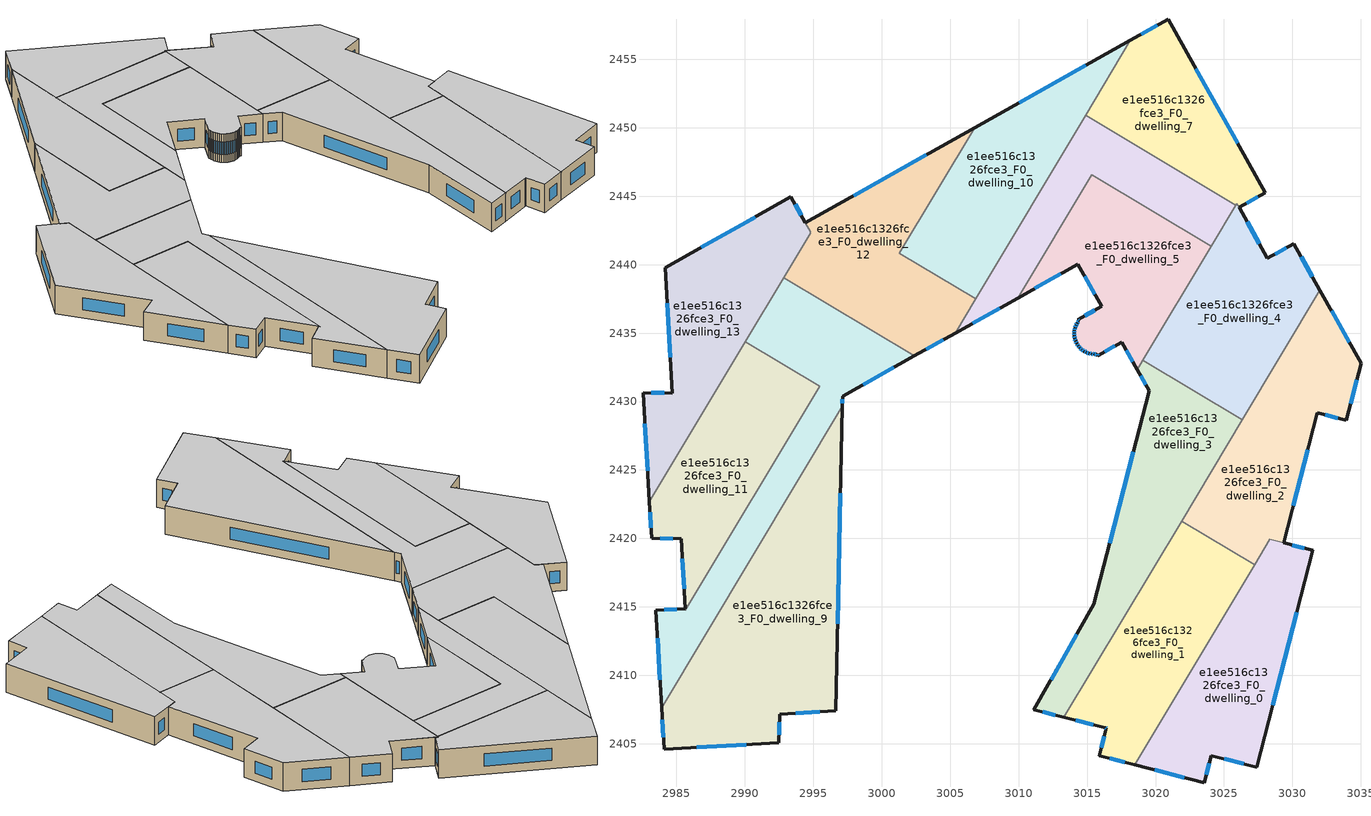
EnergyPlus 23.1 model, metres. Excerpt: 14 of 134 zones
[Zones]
e1ee516c1326fce3_F0_dwelling_0
 floor ground (EU_floor_Construction): 3031.49,2419.12 3027.41,2403.29 3024.08,2404.14 3023.56,2402.16 3018.49,2403.46 3028.36,2419.93 z0
 wall outside (EU_wall_Construction): 3018.49,2403.46 3023.56,2402.16 3024.08,2404.14 3027.41,2403.29 3031.49,2419.12 3029.37,2419.67 z0:3
 wall to e1ee516c1326fce3_F0_dwelling_2 (EU_wall_Construction): 3029.36,2419.67 3028.36,2419.93 3027.25,2418.07 z0:3
 wall to e1ee516c1326fce3_F0_dwelling_1 (EU_wall_Construction): 3027.24,2418.07 3018.49,2403.46 z0:3
 window (EU_Window_Construction): 3019.94,2403.09 3022.11,2402.53 / 3030.88,2419.28 3029.97,2419.51 / 3028.57,2407.81 3030.32,2414.6 / 3025.03,2403.89 3026.45,2403.53 / 3023.71,2402.72 3023.93,2403.57 z0.86:2.14
 ceiling to e1ee516c1326fce3_F1_dwelling_0 (EU_floor_Construction): 3027.41,2403.29 3031.49,2419.12 3028.36,2419.93 3018.49,2403.46 3023.56,2402.16 3024.08,2404.14 z3
e1ee516c1326fce3_F0_dwelling_1
 floor ground (EU_floor_Construction): 3027.24,2418.07 3018.49,2403.46 3015.9,2404.13 3016.42,2406.14 3016.32,2406.16 3013.31,2406.93 3021.9,2421.27 z0
 wall outside (EU_wall_Construction): 3013.31,2406.93 3016.32,2406.16 3016.42,2406.14 3015.9,2404.13 3018.49,2403.46 z0:3
 wall to e1ee516c1326fce3_F0_dwelling_2 (EU_wall_Construction): 3027.24,2418.07 3021.9,2421.27 z0:3
 wall to e1ee516c1326fce3_F0_dwelling_3 (EU_wall_Construction): 3021.9,2421.27 3013.31,2406.93 z0:3
 window (EU_Window_Construction): 3016.64,2403.94 3017.75,2403.65 / 3016.27,2405.56 3016.05,2404.7 / 3016.35,2406.16 3016.39,2406.15 / 3014.17,2406.71 3015.46,2406.38 z0.86:2.14
 ceiling to e1ee516c1326fce3_F1_dwelling_1 (EU_floor_Construction): 3018.49,2403.46 3027.24,2418.07 3021.9,2421.27 3013.31,2406.93 3016.32,2406.16 3016.42,2406.14 3015.9,2404.13 z3
e1ee516c1326fce3_F0_dwelling_10
 floor ground (EU_floor_Construction): 3018.17,2456.38 3006.85,2437.49 3001.28,2440.83 3006.78,2450 z0
 wall outside (EU_wall_Construction): 3018.17,2456.38 3006.78,2450 z0:3
 wall to e1ee516c1326fce3_F0_dwelling_12 (EU_wall_Construction): 3006.78,2450 3001.28,2440.83 3006.85,2437.49 z0:3
 wall to e1ee516c1326fce3_F0_dwelling_6 (EU_wall_Construction): 3006.85,2437.49 3014.9,2450.93 z0:3
 wall to e1ee516c1326fce3_F0_dwelling_7 (EU_wall_Construction): 3014.9,2450.93 3018.17,2456.38 z0:3
 window (EU_Window_Construction): 3014.91,2454.56 3010.03,2451.83 z0.86:2.14
 ceiling to e1ee516c1326fce3_F1_dwelling_10 (EU_floor_Construction): 3006.85,2437.49 3018.17,2456.38 3006.78,2450 3001.28,2440.83 z3
e1ee516c1326fce3_F0_dwelling_11
 floor ground (EU_floor_Construction): 2995.46,2431.11 2985.66,2414.75 2985.64,2414.87 2985.34,2419.98 2983.18,2420.03 2983.03,2422.69 2990.03,2434.37 z0
 wall outside (EU_wall_Construction): 2983.03,2422.69 2983.18,2420.03 2985.34,2419.98 2985.64,2414.87 z0:3
 wall to e1ee516c1326fce3_F0_dwelling_8 (EU_wall_Construction): 2985.64,2414.87 2985.66,2414.75 2995.46,2431.11 2990.03,2434.37 z0:3
 wall to e1ee516c1326fce3_F0_dwelling_13 (EU_wall_Construction): 2990.03,2434.37 2983.03,2422.69 z0:3
 window (EU_Window_Construction): 2985.43,2418.52 2985.56,2416.33 / 2983.8,2420.02 2984.72,2419.99 / 2983.07,2421.93 2983.14,2420.79 z0.86:2.14
 ceiling to e1ee516c1326fce3_F1_dwelling_11 (EU_floor_Construction): 2985.66,2414.75 2995.46,2431.11 2990.03,2434.37 2983.03,2422.69 2983.18,2420.03 2985.34,2419.98 2985.64,2414.87 z3
e1ee516c1326fce3_F0_dwelling_12
 floor ground (EU_floor_Construction): 3006.78,2450 3001.28,2440.83 3006.85,2437.49 3005.36,2435 3002.39,2433.34 2992.84,2439.06 2994.81,2442.36 2994.41,2443.07 z0
 wall outside (EU_wall_Construction): 3002.39,2433.34 3005.36,2435 / 3006.78,2450 2994.41,2443.07 z0:3
 wall to e1ee516c1326fce3_F0_dwelling_13 (EU_wall_Construction): 2994.41,2443.07 2994.81,2442.36 / 2994.81,2442.35 2992.84,2439.06 z0:3
 wall to e1ee516c1326fce3_F0_dwelling_8 (EU_wall_Construction): 2992.84,2439.06 3002.39,2433.34 z0:3
 wall to e1ee516c1326fce3_F0_dwelling_6 (EU_wall_Construction): 3005.36,2435 3006.85,2437.49 z0:3
 window (EU_Window_Construction): 3003.24,2433.81 3004.51,2434.53 / 3003.25,2448.02 2997.95,2445.05 z0.86:2.14
 ceiling to e1ee516c1326fce3_F1_dwelling_12 (EU_floor_Construction): 3005.36,2435 3006.85,2437.49 3001.28,2440.83 3006.78,2450 2994.41,2443.07 2994.81,2442.36 2992.84,2439.06 3002.39,2433.34 z3
e1ee516c1326fce3_F0_dwelling_13
 floor ground (EU_floor_Construction): 2993.37,2444.95 2994.81,2442.36 2983.03,2422.69 2982.56,2430.66 2984.71,2430.62 2984.17,2439.79 z0
 wall outside (EU_wall_Construction): 2994.41,2443.08 2993.37,2444.95 2984.17,2439.79 2984.71,2430.62 2982.56,2430.66 2983.03,2422.69 z0:3
 wall to e1ee516c1326fce3_F0_dwelling_8 (EU_wall_Construction): 2990.03,2434.37 2992.84,2439.06 z0:3
 window (EU_Window_Construction): 2982.69,2428.38 2982.89,2424.96 / 2984.1,2430.63 2983.17,2430.64 / 2984.33,2437.17 2984.56,2433.24 / 2990.74,2443.47 2986.8,2441.26 / 2994.11,2443.61 2993.67,2444.41 z0.86:2.14
 ceiling to e1ee516c1326fce3_F1_dwelling_13 (EU_floor_Construction): 2983.03,2422.69 2994.81,2442.35 2993.37,2444.95 2984.17,2439.79 2984.71,2430.62 2982.56,2430.66 z3
e1ee516c1326fce3_F0_dwelling_2
 floor ground (EU_floor_Construction): 3032.01,2438.15 3035.01,2432.79 3033.94,2428.64 3031.8,2429.18 3029.36,2419.67 3028.36,2419.93 3027.24,2418.07 3021.9,2421.27 z0
 wall outside (EU_wall_Construction): 3029.36,2419.67 3031.8,2429.18 3033.94,2428.64 3035.01,2432.79 3032.01,2438.15 z0:3
 wall to e1ee516c1326fce3_F0_dwelling_4 (EU_wall_Construction): 3032.01,2438.15 3026.33,2428.66 z0:3
 wall to e1ee516c1326fce3_F0_dwelling_3 (EU_wall_Construction): 3026.33,2428.66 3021.9,2421.27 z0:3
 window (EU_Window_Construction): 3034.16,2434.32 3032.87,2436.62 / 3034.25,2429.83 3034.71,2431.61 / 3032.41,2429.03 3033.33,2428.79 / 3030.06,2422.39 3031.11,2426.46 z0.86:2.14
 ceiling to e1ee516c1326fce3_F1_dwelling_2 (EU_floor_Construction): 3029.36,2419.67 3031.8,2429.18 3033.94,2428.64 3035.01,2432.79 3032.01,2438.15 3021.9,2421.27 3027.24,2418.07 3028.36,2419.93 z3
e1ee516c1326fce3_F0_dwelling_3
 floor ground (EU_floor_Construction): 3026.33,2428.66 3013.31,2406.93 3011.12,2407.5 3015.51,2415.18 3019.53,2430.78 3018.67,2432.32 3019.08,2433.01 z0
 wall outside (EU_wall_Construction): 3018.67,2432.32 3019.53,2430.78 3015.51,2415.18 3011.12,2407.5 3013.31,2406.93 z0:3
 wall to e1ee516c1326fce3_F0_dwelling_4 (EU_wall_Construction): 3026.33,2428.66 3019.08,2433.01 z0:3
 wall to e1ee516c1326fce3_F0_dwelling_5 (EU_wall_Construction): 3019.08,2433.01 3018.67,2432.32 z0:3
 window (EU_Window_Construction): 3014.25,2412.98 3012.37,2409.69 / 3018.38,2426.32 3016.66,2419.64 / 3018.91,2431.88 3019.28,2431.22 / 3011.75,2407.33 3012.68,2407.09 z0.86:2.14
 ceiling to e1ee516c1326fce3_F1_dwelling_3 (EU_floor_Construction): 3013.31,2406.93 3026.33,2428.66 3019.08,2433.01 3018.67,2432.32 3019.53,2430.78 3015.51,2415.18 3011.12,2407.5 z3
e1ee516c1326fce3_F0_dwelling_4
 floor ground (EU_floor_Construction): 3030.11,2441.54 3032.01,2438.15 3026.33,2428.66 3019.08,2433.01 3025.95,2444.47 3028.18,2440.47 z0
 wall outside (EU_wall_Construction): 3032.01,2438.15 3030.11,2441.54 3028.18,2440.47 3026.1,2444.19 z0:3
 wall to e1ee516c1326fce3_F0_dwelling_5 (EU_wall_Construction): 3024.08,2441.34 3019.08,2433.01 z0:3
 wall to e1ee516c1326fce3_F0_dwelling_7 (EU_wall_Construction): 3026.1,2444.19 3025.95,2444.47 3025.88,2444.35 z0:3
 wall to e1ee516c1326fce3_F0_dwelling_6 (EU_wall_Construction): 3025.88,2444.35 3024.08,2441.35 z0:3
 window (EU_Window_Construction): 3029.56,2441.24 3028.73,2440.78 / 3031.47,2439.12 3030.65,2440.57 / 3027.59,2441.53 3026.7,2443.13 z0.86:2.14
 ceiling to e1ee516c1326fce3_F1_dwelling_4 (EU_floor_Construction): 3026.33,2428.66 3032.01,2438.15 3030.11,2441.54 3028.18,2440.47 3025.95,2444.47 3019.08,2433.01 z3
e1ee516c1326fce3_F0_dwelling_5
 floor ground (EU_floor_Construction): 3024.08,2441.34 3018.67,2432.32 3017.53,2434.34 3015.78,2433.36 3015.71,2433.47 3015.51,2433.46 3015.32,2433.48 3015.12,2433.53 3014.94,2433.6 3014.77,2433.69 3014.61,2433.8 3014.47,2433.93 3014.34,2434.09 3014.25,2434.23 3014.24,2434.25 3014.16,2434.43 3014.1,2434.62 3014.07,2434.81 3014.06,2435 3014.08,2435.2 3014.12,2435.39 3014.19,2435.57 3014.28,2435.75 3014.37,2435.88 3014.31,2435.98 3016.06,2436.96 3014.34,2440.04 3009.93,2437.57 3015.33,2446.58 z0
 wall outside (EU_wall_Construction): 3009.93,2437.57 3014.34,2440.04 3016.06,2436.96 3014.31,2435.98 3014.37,2435.88 3014.28,2435.75 3014.19,2435.57 3014.12,2435.39 3014.08,2435.2 3014.06,2435 3014.07,2434.81 3014.1,2434.62 3014.16,2434.43 3014.24,2434.25 3014.25,2434.23 3014.34,2434.09 3014.47,2433.93 3014.61,2433.8 3014.77,2433.69 3014.94,2433.6 3015.12,2433.53 3015.32,2433.48 3015.51,2433.46 3015.71,2433.47 3015.78,2433.36 3017.53,2434.34 3018.67,2432.32 z0:3
 wall to e1ee516c1326fce3_F0_dwelling_6 (EU_wall_Construction): 3024.08,2441.34 3015.33,2446.58 3009.93,2437.57 z0:3
 window (EU_Window_Construction): 3017.85,2433.76 3018.34,2432.9 / 3016.28,2433.64 3017.03,2434.06 / 3015.73,2433.44 3015.76,2433.39 / 3015.57,2433.47 3015.65,2433.47 / 3015.37,2433.48 3015.46,2433.47 / 3015.18,2433.51 3015.26,2433.5 / 3014.99,2433.58 3015.07,2433.55 / 3014.82,2433.66 3014.89,2433.62 / 3014.66,2433.77 3014.72,2433.72 / 3014.51,2433.9 3014.57,2433.84 / 3014.38,2434.04 3014.43,2433.98 / 3014.28,2434.19 3014.32,2434.13 / 3014.18,2434.38 3014.22,2434.3 / 3014.12,2434.56 3014.14,2434.48 / 3014.08,2434.75 3014.09,2434.67 / 3014.06,2434.95 3014.07,2434.87 / 3014.07,2435.14 3014.07,2435.06 / 3014.11,2435.34 3014.09,2435.25 / 3014.17,2435.52 3014.14,2435.44 / 3014.26,2435.7 3014.22,2435.62 / 3014.35,2435.84 3014.31,2435.78 / 3014.33,2435.95 3014.36,2435.91 / 3015.56,2436.68 3014.81,2436.26 / 3014.83,2439.16 3015.57,2437.84 / 3011.19,2438.27 3013.08,2439.33 z0.86:2.14
 ceiling to e1ee516c1326fce3_F1_dwelling_5 (EU_floor_Construction): 3018.67,2432.32 3024.08,2441.34 3015.33,2446.58 3009.93,2437.57 3014.34,2440.04 3016.06,2436.96 3014.31,2435.98 3014.37,2435.88 3014.28,2435.75 3014.19,2435.57 3014.12,2435.39 3014.08,2435.2 3014.06,2435 3014.07,2434.81 3014.1,2434.62 3014.16,2434.43 3014.24,2434.25 3014.25,2434.23 3014.34,2434.09 3014.47,2433.93 3014.61,2433.8 3014.77,2433.69 3014.94,2433.6 3015.12,2433.53 3015.32,2433.48 3015.51,2433.46 3015.71,2433.47 3015.78,2433.36 3017.53,2434.34 z3
e1ee516c1326fce3_F0_dwelling_6
 floor ground (EU_floor_Construction): 3025.88,2444.35 3024.08,2441.34 3015.33,2446.58 3009.93,2437.57 3005.36,2435 3014.9,2450.93 z0
 wall outside (EU_wall_Construction): 3005.36,2435 3009.93,2437.57 z0:3
 wall to e1ee516c1326fce3_F0_dwelling_7 (EU_wall_Construction): 3025.88,2444.35 3014.9,2450.93 z0:3
 window (EU_Window_Construction): 3006.66,2435.74 3008.62,2436.83 z0.86:2.14
 ceiling to e1ee516c1326fce3_F1_dwelling_6 (EU_floor_Construction): 3024.08,2441.34 3025.88,2444.35 3014.9,2450.93 3005.36,2435 3009.93,2437.57 3015.33,2446.58 z3
e1ee516c1326fce3_F0_dwelling_7
 floor ground (EU_floor_Construction): 3020.92,2457.93 3028.02,2445.27 3026.1,2444.19 3025.95,2444.47 3025.88,2444.35 3014.9,2450.93 3018.17,2456.38 z0
 wall outside (EU_wall_Construction): 3026.1,2444.19 3028.02,2445.27 3020.92,2457.93 3018.17,2456.38 z0:3
 window (EU_Window_Construction): 3020.13,2457.49 3018.95,2456.82 / 3025.99,2448.89 3022.95,2454.31 / 3026.65,2444.5 3027.47,2444.96 z0.86:2.14
 ceiling to e1ee516c1326fce3_F1_dwelling_7 (EU_floor_Construction): 3028.02,2445.27 3020.92,2457.93 3018.17,2456.38 3014.9,2450.93 3025.88,2444.35 3025.95,2444.47 3026.1,2444.19 z3
e1ee516c1326fce3_F0_dwelling_8
 floor ground (EU_floor_Construction): 3002.39,2433.34 2997.14,2430.39 2997.12,2429.67 2983.92,2407.64 2983.5,2414.74 2985.64,2414.87 2985.66,2414.75 2995.46,2431.11 2990.03,2434.37 2992.84,2439.06 z0
 wall outside (EU_wall_Construction): 2997.12,2429.67 2997.14,2430.39 3002.39,2433.34 / 2985.64,2414.87 2983.5,2414.74 2983.92,2407.64 z0:3
 wall to e1ee516c1326fce3_F0_dwelling_9 (EU_wall_Construction): 2983.92,2407.64 2997.12,2429.67 z0:3
 window (EU_Window_Construction): 2998.64,2431.23 3000.89,2432.5 / 2997.12,2429.88 2997.13,2430.19 / 2983.62,2412.71 2983.8,2409.67 / 2985.03,2414.84 2984.11,2414.78 z0.86:2.14
 ceiling to e1ee516c1326fce3_F1_dwelling_8 (EU_floor_Construction): 2985.66,2414.75 2985.64,2414.87 2983.5,2414.74 2983.92,2407.64 2997.12,2429.67 2997.14,2430.39 3002.39,2433.34 2992.84,2439.06 2990.03,2434.37 2995.46,2431.11 z3
e1ee516c1326fce3_F0_dwelling_9
 floor ground (EU_floor_Construction): 2997.12,2429.67 2996.64,2407.4 2992.53,2407.15 2992.48,2405.08 2984.1,2404.59 2983.92,2407.64 z0
 wall outside (EU_wall_Construction): 2983.92,2407.64 2984.1,2404.59 2992.48,2405.08 2992.53,2407.15 2996.64,2407.4 2997.12,2429.67 z0:3
 window (EU_Window_Construction): 2996.78,2413.76 2996.98,2423.31 / 2993.71,2407.22 2995.47,2407.33 / 2992.5,2405.67 2992.52,2406.56 / 2986.49,2404.73 2990.09,2404.94 / 2983.97,2406.77 2984.05,2405.46 z0.86:2.14
 ceiling to e1ee516c1326fce3_F1_dwelling_9 (EU_floor_Construction): 2996.64,2407.4 2997.12,2429.67 2983.92,2407.64 2984.1,2404.59 2992.48,2405.08 2992.53,2407.15 z3
[Building]
EU S2 Campaign: North Axis=0; Terrain=City; Solar Distribution=FullExterior
[Site:Location]
Helsinki-Vantaa.AP: Latitude=60.317; Longitude=24.963; Time Zone=2; Elevation=54.6
[SizingPeriod:WeatherFileDays]
AnnualSizingPeriod: Begin Month=1; Begin Day of Month=1; End Month=12; End Day of Month=31; Day of Week for Start Day=Monday; Use Weather File Daylight Saving Period=No; Use Weather File Rain and Snow Indicators=No
[MATERIAL]
EU_InternalMass_Material: Roughness=MediumRough; Thickness=0.1; Conductivity=1; Density=1800; Specific Heat=900; Thermal Absorptance=0.9; Solar Absorptance=0.7; Visible Absorptance=0.7
[MATERIAL:NOMASS] Roughness=MediumRough; Thermal Absorptance=0.9; Solar Absorptance=0.7; Visible Absorptance=0.7
Name | Thermal Resistance
EU_wall_NoMass | 5.91765
EU_floor_NoMass | 6.2875
[WINDOWMATERIAL:SIMPLEGLAZINGSYSTEM]
EU_Window_SimpleGlazing: UFactor=0.994035; Solar Heat Gain Coefficient=0.7; Visible Transmittance=0.7
[CONSTRUCTION]
EU_wall_Construction: EU_wall_NoMass
EU_floor_Construction: EU_floor_NoMass
EU_Window_Construction: EU_Window_SimpleGlazing
EU_InternalMass_Construction: EU_InternalMass_Material
[ZONE] Type=1; Multiplier=1; Ceiling Height=autocalculate; Floor Area=autocalculate; Part of Total Floor Area=Yes
Name | Volume
e1ee516c1326fce3_F0_dwelling_0 | 307.479
e1ee516c1326fce3_F0_dwelling_1 | 313.69
e1ee516c1326fce3_F0_dwelling_10 | 318.435
e1ee516c1326fce3_F0_dwelling_11 | 302.446
e1ee516c1326fce3_F0_dwelling_12 | 317.712
e1ee516c1326fce3_F0_dwelling_13 | 311.652
e1ee516c1326fce3_F0_dwelling_2 | 319.113
e1ee516c1326fce3_F0_dwelling_3 | 313.427
e1ee516c1326fce3_F0_dwelling_4 | 307.209
e1ee516c1326fce3_F0_dwelling_5 | 278.037
e1ee516c1326fce3_F0_dwelling_6 | 234.568
e1ee516c1326fce3_F0_dwelling_7 | 240.732
e1ee516c1326fce3_F0_dwelling_8 | 326.927
e1ee516c1326fce3_F0_dwelling_9 | 496.628
[INTERNALMASS] Construction=EU_InternalMass_Construction
Name | Zone or ZoneList | Surface Area
e1ee516c1326fce3_F0_dwelling_0_EU_InternalMass | e1ee516c1326fce3_F0_dwelling_0 | 102.498
e1ee516c1326fce3_F0_dwelling_1_EU_InternalMass | e1ee516c1326fce3_F0_dwelling_1 | 104.564
e1ee516c1326fce3_F0_dwelling_2_EU_InternalMass | e1ee516c1326fce3_F0_dwelling_2 | 106.372
e1ee516c1326fce3_F0_dwelling_3_EU_InternalMass | e1ee516c1326fce3_F0_dwelling_3 | 104.476
e1ee516c1326fce3_F0_dwelling_4_EU_InternalMass | e1ee516c1326fce3_F0_dwelling_4 | 102.402
e1ee516c1326fce3_F0_dwelling_5_EU_InternalMass | e1ee516c1326fce3_F0_dwelling_5 | 92.6777
e1ee516c1326fce3_F0_dwelling_6_EU_InternalMass | e1ee516c1326fce3_F0_dwelling_6 | 78.1893
e1ee516c1326fce3_F0_dwelling_7_EU_InternalMass | e1ee516c1326fce3_F0_dwelling_7 | 80.2447
e1ee516c1326fce3_F0_dwelling_8_EU_InternalMass | e1ee516c1326fce3_F0_dwelling_8 | 108.969
e1ee516c1326fce3_F0_dwelling_9_EU_InternalMass | e1ee516c1326fce3_F0_dwelling_9 | 165.546
e1ee516c1326fce3_F0_dwelling_10_EU_InternalMass | e1ee516c1326fce3_F0_dwelling_10 | 106.143
e1ee516c1326fce3_F0_dwelling_11_EU_InternalMass | e1ee516c1326fce3_F0_dwelling_11 | 100.814
e1ee516c1326fce3_F0_dwelling_12_EU_InternalMass | e1ee516c1326fce3_F0_dwelling_12 | 105.903
e1ee516c1326fce3_F0_dwelling_13_EU_InternalMass | e1ee516c1326fce3_F0_dwelling_13 | 103.878
[OTHEREQUIPMENT] Fuel Type=Electricity; Design Level Calculation Method=Watts/Area; Power per Zone Floor Area=1; Fraction Latent=0; Fraction Radiant=0; Fraction Lost=0; Carbon Dioxide Generation Rate=0; EndUse Subcategory=EU_Step8_InternalGains
Name | Zone or ZoneList or Space or SpaceList | Schedule
EU_Step8_InternalGain_e1ee516c1326fce3_F0_dwelling_0_f000 | e1ee516c1326fce3_F0_dwelling_0 | EU_Step8_GainSchedule_e1ee516c1326fce3_F0_dwelling_0_f000
EU_Step8_InternalGain_e1ee516c1326fce3_F0_dwelling_1_f000 | e1ee516c1326fce3_F0_dwelling_1 | EU_Step8_GainSchedule_e1ee516c1326fce3_F0_dwelling_1_f000
EU_Step8_InternalGain_e1ee516c1326fce3_F0_dwelling_2_f000 | e1ee516c1326fce3_F0_dwelling_2 | EU_Step8_GainSchedule_e1ee516c1326fce3_F0_dwelling_2_f000
EU_Step8_InternalGain_e1ee516c1326fce3_F0_dwelling_3_f000 | e1ee516c1326fce3_F0_dwelling_3 | EU_Step8_GainSchedule_e1ee516c1326fce3_F0_dwelling_3_f000
EU_Step8_InternalGain_e1ee516c1326fce3_F0_dwelling_4_f000 | e1ee516c1326fce3_F0_dwelling_4 | EU_Step8_GainSchedule_e1ee516c1326fce3_F0_dwelling_4_f000
EU_Step8_InternalGain_e1ee516c1326fce3_F0_dwelling_5_f000 | e1ee516c1326fce3_F0_dwelling_5 | EU_Step8_GainSchedule_e1ee516c1326fce3_F0_dwelling_5_f000
EU_Step8_InternalGain_e1ee516c1326fce3_F0_dwelling_6_f000 | e1ee516c1326fce3_F0_dwelling_6 | EU_Step8_GainSchedule_e1ee516c1326fce3_F0_dwelling_6_f000
EU_Step8_InternalGain_e1ee516c1326fce3_F0_dwelling_7_f000 | e1ee516c1326fce3_F0_dwelling_7 | EU_Step8_GainSchedule_e1ee516c1326fce3_F0_dwelling_7_f000
EU_Step8_InternalGain_e1ee516c1326fce3_F0_dwelling_8_f000 | e1ee516c1326fce3_F0_dwelling_8 | EU_Step8_GainSchedule_e1ee516c1326fce3_F0_dwelling_8_f000
EU_Step8_InternalGain_e1ee516c1326fce3_F0_dwelling_9_f000 | e1ee516c1326fce3_F0_dwelling_9 | EU_Step8_GainSchedule_e1ee516c1326fce3_F0_dwelling_9_f000
EU_Step8_InternalGain_e1ee516c1326fce3_F0_dwelling_10_f000 | e1ee516c1326fce3_F0_dwelling_10 | EU_Step8_GainSchedule_e1ee516c1326fce3_F0_dwelling_10_f000
EU_Step8_InternalGain_e1ee516c1326fce3_F0_dwelling_11_f000 | e1ee516c1326fce3_F0_dwelling_11 | EU_Step8_GainSchedule_e1ee516c1326fce3_F0_dwelling_11_f000
EU_Step8_InternalGain_e1ee516c1326fce3_F0_dwelling_12_f000 | e1ee516c1326fce3_F0_dwelling_12 | EU_Step8_GainSchedule_e1ee516c1326fce3_F0_dwelling_12_f000
EU_Step8_InternalGain_e1ee516c1326fce3_F0_dwelling_13_f000 | e1ee516c1326fce3_F0_dwelling_13 | EU_Step8_GainSchedule_e1ee516c1326fce3_F0_dwelling_13_f000
[ZONEVENTILATION:DESIGNFLOWRATE] Schedule=EU_AlwaysOn; Design Flow Rate Calculation Method=AirChanges/Hour; Air Changes per Hour=0.596421; Ventilation Type=Natural; Fan Pressure Rise=0; Fan Total Efficiency=1; Constant Term Coefficient=1; Temperature Term Coefficient=0; Velocity Term Coefficient=0; Velocity Squared Term Coefficient=0; Minimum Indoor Temperature=-100; Maximum Indoor Temperature=100; Delta Temperature=-100; Minimum Outdoor Temperature=-100; Maximum Outdoor Temperature=100; Maximum Wind Speed=40
Name | Zone or ZoneList or Space or SpaceList
EU_ConstantAir_e1ee516c1326fce3_F0_dwelling_0 | e1ee516c1326fce3_F0_dwelling_0
EU_ConstantAir_e1ee516c1326fce3_F0_dwelling_1 | e1ee516c1326fce3_F0_dwelling_1
EU_ConstantAir_e1ee516c1326fce3_F0_dwelling_2 | e1ee516c1326fce3_F0_dwelling_2
EU_ConstantAir_e1ee516c1326fce3_F0_dwelling_3 | e1ee516c1326fce3_F0_dwelling_3
EU_ConstantAir_e1ee516c1326fce3_F0_dwelling_4 | e1ee516c1326fce3_F0_dwelling_4
EU_ConstantAir_e1ee516c1326fce3_F0_dwelling_5 | e1ee516c1326fce3_F0_dwelling_5
EU_ConstantAir_e1ee516c1326fce3_F0_dwelling_6 | e1ee516c1326fce3_F0_dwelling_6
EU_ConstantAir_e1ee516c1326fce3_F0_dwelling_7 | e1ee516c1326fce3_F0_dwelling_7
EU_ConstantAir_e1ee516c1326fce3_F0_dwelling_8 | e1ee516c1326fce3_F0_dwelling_8
EU_ConstantAir_e1ee516c1326fce3_F0_dwelling_9 | e1ee516c1326fce3_F0_dwelling_9
EU_ConstantAir_e1ee516c1326fce3_F0_dwelling_10 | e1ee516c1326fce3_F0_dwelling_10
EU_ConstantAir_e1ee516c1326fce3_F0_dwelling_11 | e1ee516c1326fce3_F0_dwelling_11
EU_ConstantAir_e1ee516c1326fce3_F0_dwelling_12 | e1ee516c1326fce3_F0_dwelling_12
EU_ConstantAir_e1ee516c1326fce3_F0_dwelling_13 | e1ee516c1326fce3_F0_dwelling_13
[HVACTEMPLATE:THERMOSTAT] Constant Heating Setpoint=20; Constant Cooling Setpoint=50
EU_HeatOnly_e1ee516c1326fce3_F0_dwelling_0; EU_HeatOnly_e1ee516c1326fce3_F0_dwelling_1; EU_HeatOnly_e1ee516c1326fce3_F0_dwelling_2; EU_HeatOnly_e1ee516c1326fce3_F0_dwelling_3; EU_HeatOnly_e1ee516c1326fce3_F0_dwelling_4; EU_HeatOnly_e1ee516c1326fce3_F0_dwelling_5; EU_HeatOnly_e1ee516c1326fce3_F0_dwelling_6; EU_HeatOnly_e1ee516c1326fce3_F0_dwelling_7; EU_HeatOnly_e1ee516c1326fce3_F0_dwelling_8; EU_HeatOnly_e1ee516c1326fce3_F0_dwelling_9; EU_HeatOnly_e1ee516c1326fce3_F0_dwelling_10; EU_HeatOnly_e1ee516c1326fce3_F0_dwelling_11; EU_HeatOnly_e1ee516c1326fce3_F0_dwelling_12; EU_HeatOnly_e1ee516c1326fce3_F0_dwelling_13; EU_HeatOnly_e1ee516c1326fce3_F1_dwelling_0; EU_HeatOnly_e1ee516c1326fce3_F1_dwelling_1; EU_HeatOnly_e1ee516c1326fce3_F1_dwelling_2; EU_HeatOnly_e1ee516c1326fce3_F1_dwelling_3; EU_HeatOnly_e1ee516c1326fce3_F1_dwelling_4; EU_HeatOnly_e1ee516c1326fce3_F1_dwelling_5; EU_HeatOnly_e1ee516c1326fce3_F1_dwelling_6; EU_HeatOnly_e1ee516c1326fce3_F1_dwelling_7; EU_HeatOnly_e1ee516c1326fce3_F1_dwelling_8; EU_HeatOnly_e1ee516c1326fce3_F1_dwelling_9; EU_HeatOnly_e1ee516c1326fce3_F1_dwelling_10; EU_HeatOnly_e1ee516c1326fce3_F1_dwelling_11; EU_HeatOnly_e1ee516c1326fce3_F1_dwelling_12; EU_HeatOnly_e1ee516c1326fce3_F1_dwelling_13; EU_HeatOnly_e1ee516c1326fce3_F2_dwelling_0; EU_HeatOnly_e1ee516c1326fce3_F2_dwelling_1; EU_HeatOnly_e1ee516c1326fce3_F2_dwelling_2; EU_HeatOnly_e1ee516c1326fce3_F2_dwelling_3; EU_HeatOnly_e1ee516c1326fce3_F2_dwelling_4; EU_HeatOnly_e1ee516c1326fce3_F2_dwelling_5; EU_HeatOnly_e1ee516c1326fce3_F2_dwelling_6; EU_HeatOnly_e1ee516c1326fce3_F2_dwelling_7; EU_HeatOnly_e1ee516c1326fce3_F2_dwelling_8; EU_HeatOnly_e1ee516c1326fce3_F2_dwelling_9; EU_HeatOnly_e1ee516c1326fce3_F2_dwelling_10; EU_HeatOnly_e1ee516c1326fce3_F2_dwelling_11; EU_HeatOnly_e1ee516c1326fce3_F2_dwelling_12; EU_HeatOnly_e1ee516c1326fce3_F2_dwelling_13; EU_HeatOnly_e1ee516c1326fce3_F3_dwelling_0; EU_HeatOnly_e1ee516c1326fce3_F3_dwelling_1; EU_HeatOnly_e1ee516c1326fce3_F3_dwelling_2; EU_HeatOnly_e1ee516c1326fce3_F3_dwelling_3; EU_HeatOnly_e1ee516c1326fce3_F3_dwelling_4; EU_HeatOnly_e1ee516c1326fce3_F3_dwelling_5; EU_HeatOnly_e1ee516c1326fce3_F3_dwelling_6; EU_HeatOnly_e1ee516c1326fce3_F3_dwelling_7; EU_HeatOnly_e1ee516c1326fce3_F3_dwelling_8; EU_HeatOnly_e1ee516c1326fce3_F3_dwelling_9; EU_HeatOnly_e1ee516c1326fce3_F3_dwelling_10; EU_HeatOnly_e1ee516c1326fce3_F3_dwelling_11; EU_HeatOnly_e1ee516c1326fce3_F3_dwelling_12; EU_HeatOnly_e1ee516c1326fce3_F3_dwelling_13; EU_HeatOnly_e1ee516c1326fce3_F4_dwelling_0; EU_HeatOnly_e1ee516c1326fce3_F4_dwelling_1; EU_HeatOnly_e1ee516c1326fce3_F4_dwelling_2; EU_HeatOnly_e1ee516c1326fce3_F4_dwelling_3; EU_HeatOnly_e1ee516c1326fce3_F4_dwelling_4; EU_HeatOnly_e1ee516c1326fce3_F4_dwelling_5; EU_HeatOnly_e1ee516c1326fce3_F4_dwelling_6; EU_HeatOnly_e1ee516c1326fce3_F4_dwelling_7; EU_HeatOnly_e1ee516c1326fce3_F4_dwelling_8; EU_HeatOnly_e1ee516c1326fce3_F4_dwelling_9; EU_HeatOnly_e1ee516c1326fce3_F4_dwelling_10; EU_HeatOnly_e1ee516c1326fce3_F4_dwelling_11; EU_HeatOnly_e1ee516c1326fce3_F4_dwelling_12; EU_HeatOnly_e1ee516c1326fce3_F5_dwelling_0; EU_HeatOnly_e1ee516c1326fce3_F5_dwelling_1; EU_HeatOnly_e1ee516c1326fce3_F5_dwelling_2; EU_HeatOnly_e1ee516c1326fce3_F5_dwelling_3; EU_HeatOnly_e1ee516c1326fce3_F5_dwelling_4; EU_HeatOnly_e1ee516c1326fce3_F5_dwelling_5; EU_HeatOnly_e1ee516c1326fce3_F5_dwelling_6; EU_HeatOnly_e1ee516c1326fce3_F5_dwelling_7; EU_HeatOnly_e1ee516c1326fce3_F5_dwelling_8; EU_HeatOnly_e1ee516c1326fce3_F5_dwelling_9; EU_HeatOnly_e1ee516c1326fce3_F5_dwelling_10; EU_HeatOnly_e1ee516c1326fce3_F5_dwelling_11; EU_HeatOnly_e1ee516c1326fce3_F5_dwelling_12; EU_HeatOnly_e1ee516c1326fce3_F6_dwelling_0; EU_HeatOnly_e1ee516c1326fce3_F6_dwelling_1; EU_HeatOnly_e1ee516c1326fce3_F6_dwelling_2; EU_HeatOnly_e1ee516c1326fce3_F6_dwelling_3; EU_HeatOnly_e1ee516c1326fce3_F6_dwelling_4; EU_HeatOnly_e1ee516c1326fce3_F6_dwelling_5; EU_HeatOnly_e1ee516c1326fce3_F6_dwelling_6; EU_HeatOnly_e1ee516c1326fce3_F6_dwelling_7; EU_HeatOnly_e1ee516c1326fce3_F6_dwelling_8; EU_HeatOnly_e1ee516c1326fce3_F6_dwelling_9; EU_HeatOnly_e1ee516c1326fce3_F6_dwelling_10; EU_HeatOnly_e1ee516c1326fce3_F6_dwelling_11; EU_HeatOnly_e1ee516c1326fce3_F6_dwelling_12; EU_HeatOnly_e1ee516c1326fce3_F7_dwelling_0; EU_HeatOnly_e1ee516c1326fce3_F7_dwelling_1; EU_HeatOnly_e1ee516c1326fce3_F7_dwelling_2; EU_HeatOnly_e1ee516c1326fce3_F7_dwelling_3; EU_HeatOnly_e1ee516c1326fce3_F7_dwelling_4; EU_HeatOnly_e1ee516c1326fce3_F7_dwelling_5; EU_HeatOnly_e1ee516c1326fce3_F7_dwelling_6; EU_HeatOnly_e1ee516c1326fce3_F7_dwelling_7; EU_HeatOnly_e1ee516c1326fce3_F7_dwelling_8; EU_HeatOnly_e1ee516c1326fce3_F7_dwelling_9; EU_HeatOnly_e1ee516c1326fce3_F7_dwelling_10; EU_HeatOnly_e1ee516c1326fce3_F7_dwelling_11; EU_HeatOnly_e1ee516c1326fce3_F7_dwelling_12; EU_HeatOnly_e1ee516c1326fce3_F8_dwelling_0; EU_HeatOnly_e1ee516c1326fce3_F8_dwelling_1; EU_HeatOnly_e1ee516c1326fce3_F8_dwelling_2; EU_HeatOnly_e1ee516c1326fce3_F8_dwelling_3; EU_HeatOnly_e1ee516c1326fce3_F8_dwelling_4; EU_HeatOnly_e1ee516c1326fce3_F8_dwelling_5; EU_HeatOnly_e1ee516c1326fce3_F8_dwelling_6; EU_HeatOnly_e1ee516c1326fce3_F8_dwelling_7; EU_HeatOnly_e1ee516c1326fce3_F8_dwelling_8; EU_HeatOnly_e1ee516c1326fce3_F8_dwelling_9; EU_HeatOnly_e1ee516c1326fce3_F8_dwelling_10; EU_HeatOnly_e1ee516c1326fce3_F8_dwelling_11; EU_HeatOnly_e1ee516c1326fce3_F8_dwelling_12; EU_HeatOnly_e1ee516c1326fce3_F9_dwelling_0; EU_HeatOnly_e1ee516c1326fce3_F9_dwelling_1; EU_HeatOnly_e1ee516c1326fce3_F9_dwelling_2; EU_HeatOnly_e1ee516c1326fce3_F9_dwelling_3; EU_HeatOnly_e1ee516c1326fce3_F9_dwelling_4; EU_HeatOnly_e1ee516c1326fce3_F9_dwelling_5; EU_HeatOnly_e1ee516c1326fce3_F9_dwelling_6; EU_HeatOnly_e1ee516c1326fce3_F9_dwelling_7; EU_HeatOnly_e1ee516c1326fce3_F9_dwelling_8; EU_HeatOnly_e1ee516c1326fce3_F9_dwelling_9; EU_HeatOnly_e1ee516c1326fce3_F9_dwelling_10; EU_HeatOnly_e1ee516c1326fce3_F9_dwelling_11; EU_HeatOnly_e1ee516c1326fce3_F9_dwelling_12
[HVACTEMPLATE:ZONE:IDEALLOADSAIRSYSTEM] System Availability Schedule=EU_AlwaysOn; Maximum Heating Supply Air Temperature=50; Minimum Cooling Supply Air Temperature=13; Maximum Heating Supply Air Humidity Ratio=0.0156; Minimum Cooling Supply Air Humidity Ratio=0.0077; Heating Limit=NoLimit; Cooling Limit=NoLimit; Heating Availability Schedule=EU_AlwaysOn; Cooling Availability Schedule=EU_CoolingOff; Dehumidification Control Type=ConstantSensibleHeatRatio; Cooling Sensible Heat Ratio=0.7; Dehumidification Setpoint=60; Humidification Control Type=None; Humidification Setpoint=30; Outdoor Air Method=None; Outdoor Air Flow Rate per Person=0.00944; Outdoor Air Flow Rate per Zone Floor Area=0; Outdoor Air Flow Rate per Zone=0; Demand Controlled Ventilation Type=None; Outdoor Air Economizer Type=NoEconomizer; Heat Recovery Type=None; Sensible Heat Recovery Effectiveness=0.7; Latent Heat Recovery Effectiveness=0.65
Name | Template Thermostat
e1ee516c1326fce3_F0_dwelling_0 | EU_HeatOnly_e1ee516c1326fce3_F0_dwelling_0
e1ee516c1326fce3_F0_dwelling_1 | EU_HeatOnly_e1ee516c1326fce3_F0_dwelling_1
e1ee516c1326fce3_F0_dwelling_2 | EU_HeatOnly_e1ee516c1326fce3_F0_dwelling_2
e1ee516c1326fce3_F0_dwelling_3 | EU_HeatOnly_e1ee516c1326fce3_F0_dwelling_3
e1ee516c1326fce3_F0_dwelling_4 | EU_HeatOnly_e1ee516c1326fce3_F0_dwelling_4
e1ee516c1326fce3_F0_dwelling_5 | EU_HeatOnly_e1ee516c1326fce3_F0_dwelling_5
e1ee516c1326fce3_F0_dwelling_6 | EU_HeatOnly_e1ee516c1326fce3_F0_dwelling_6
e1ee516c1326fce3_F0_dwelling_7 | EU_HeatOnly_e1ee516c1326fce3_F0_dwelling_7
e1ee516c1326fce3_F0_dwelling_8 | EU_HeatOnly_e1ee516c1326fce3_F0_dwelling_8
e1ee516c1326fce3_F0_dwelling_9 | EU_HeatOnly_e1ee516c1326fce3_F0_dwelling_9
e1ee516c1326fce3_F0_dwelling_10 | EU_HeatOnly_e1ee516c1326fce3_F0_dwelling_10
e1ee516c1326fce3_F0_dwelling_11 | EU_HeatOnly_e1ee516c1326fce3_F0_dwelling_11
e1ee516c1326fce3_F0_dwelling_12 | EU_HeatOnly_e1ee516c1326fce3_F0_dwelling_12
e1ee516c1326fce3_F0_dwelling_13 | EU_HeatOnly_e1ee516c1326fce3_F0_dwelling_13
[SIZING:ZONE] Zone Cooling Design Supply Air Temperature Input Method=SupplyAirTemperature; Zone Cooling Design Supply Air Temperature=13; Zone Heating Design Supply Air Temperature Input Method=SupplyAirTemperature; Zone Heating Design Supply Air Temperature=50; Zone Cooling Design Supply Air Humidity Ratio=0.008; Zone Heating Design Supply Air Humidity Ratio=0.008; Cooling Design Air Flow Method=DesignDay; Cooling Design Air Flow Rate=0; Cooling Minimum Air Flow per Zone Floor Area=0.000762; Cooling Minimum Air Flow=0; Cooling Minimum Air Flow Fraction=0.2; Heating Design Air Flow Method=DesignDay; Heating Design Air Flow Rate=0; Heating Maximum Air Flow per Zone Floor Area=0.002032; Heating Maximum Air Flow=0.141576; Heating Maximum Air Flow Fraction=0.3; Account for Dedicated Outdoor Air System=No; Dedicated Outdoor Air System Control Strategy=NeutralSupplyAir; Dedicated Outdoor Air Low Setpoint Temperature for Design=autosize; Dedicated Outdoor Air High Setpoint Temperature for Design=autosize; Zone Load Sizing Method=Sensible Load Only No Latent Load; Zone Latent Cooling Design Supply Air Humidity Ratio Input Method=HumidityRatioDifference; Zone Cooling Design Supply Air Humidity Ratio Difference=0.005; Zone Latent Heating Design Supply Air Humidity Ratio Input Method=HumidityRatioDifference; Zone Humidification Design Supply Air Humidity Ratio Difference=0.005
e1ee516c1326fce3_F0_dwelling_0; e1ee516c1326fce3_F0_dwelling_1; e1ee516c1326fce3_F0_dwelling_2; e1ee516c1326fce3_F0_dwelling_3; e1ee516c1326fce3_F0_dwelling_4; e1ee516c1326fce3_F0_dwelling_5; e1ee516c1326fce3_F0_dwelling_6; e1ee516c1326fce3_F0_dwelling_7; e1ee516c1326fce3_F0_dwelling_8; e1ee516c1326fce3_F0_dwelling_9; e1ee516c1326fce3_F0_dwelling_10; e1ee516c1326fce3_F0_dwelling_11; e1ee516c1326fce3_F0_dwelling_12; e1ee516c1326fce3_F0_dwelling_13
[SCHEDULE:CONSTANT]
Name | Hourly Value
EU_AlwaysOn | 1
EU_CoolingOff | 0
[SCHEDULE:FILE] Column Number=1; Rows to Skip at Top=0; Number of Hours of Data=8760; Column Separator=Comma; Interpolate to Timestep=No; Minutes per Item=60; Adjust Schedule for Daylight Savings=Yes
Name | File
EU_Step8_GainSchedule_e1ee516c1326fce3_F0_dwelling_0_f000 | ../../schedules/e1ee516c1326fce3/e1ee516c1326fce3_F0_dwelling_0_f000_gain.csv
EU_Step8_GainSchedule_e1ee516c1326fce3_F0_dwelling_1_f000 | ../../schedules/e1ee516c1326fce3/e1ee516c1326fce3_F0_dwelling_1_f000_gain.csv
EU_Step8_GainSchedule_e1ee516c1326fce3_F0_dwelling_2_f000 | ../../schedules/e1ee516c1326fce3/e1ee516c1326fce3_F0_dwelling_2_f000_gain.csv
EU_Step8_GainSchedule_e1ee516c1326fce3_F0_dwelling_3_f000 | ../../schedules/e1ee516c1326fce3/e1ee516c1326fce3_F0_dwelling_3_f000_gain.csv
EU_Step8_GainSchedule_e1ee516c1326fce3_F0_dwelling_4_f000 | ../../schedules/e1ee516c1326fce3/e1ee516c1326fce3_F0_dwelling_4_f000_gain.csv
EU_Step8_GainSchedule_e1ee516c1326fce3_F0_dwelling_5_f000 | ../../schedules/e1ee516c1326fce3/e1ee516c1326fce3_F0_dwelling_5_f000_gain.csv
EU_Step8_GainSchedule_e1ee516c1326fce3_F0_dwelling_6_f000 | ../../schedules/e1ee516c1326fce3/e1ee516c1326fce3_F0_dwelling_6_f000_gain.csv
EU_Step8_GainSchedule_e1ee516c1326fce3_F0_dwelling_7_f000 | ../../schedules/e1ee516c1326fce3/e1ee516c1326fce3_F0_dwelling_7_f000_gain.csv
EU_Step8_GainSchedule_e1ee516c1326fce3_F0_dwelling_8_f000 | ../../schedules/e1ee516c1326fce3/e1ee516c1326fce3_F0_dwelling_8_f000_gain.csv
EU_Step8_GainSchedule_e1ee516c1326fce3_F0_dwelling_9_f000 | ../../schedules/e1ee516c1326fce3/e1ee516c1326fce3_F0_dwelling_9_f000_gain.csv
EU_Step8_GainSchedule_e1ee516c1326fce3_F0_dwelling_10_f000 | ../../schedules/e1ee516c1326fce3/e1ee516c1326fce3_F0_dwelling_10_f000_gain.csv
EU_Step8_GainSchedule_e1ee516c1326fce3_F0_dwelling_11_f000 | ../../schedules/e1ee516c1326fce3/e1ee516c1326fce3_F0_dwelling_11_f000_gain.csv
EU_Step8_GainSchedule_e1ee516c1326fce3_F0_dwelling_12_f000 | ../../schedules/e1ee516c1326fce3/e1ee516c1326fce3_F0_dwelling_12_f000_gain.csv
EU_Step8_GainSchedule_e1ee516c1326fce3_F0_dwelling_13_f000 | ../../schedules/e1ee516c1326fce3/e1ee516c1326fce3_F0_dwelling_13_f000_gain.csv
